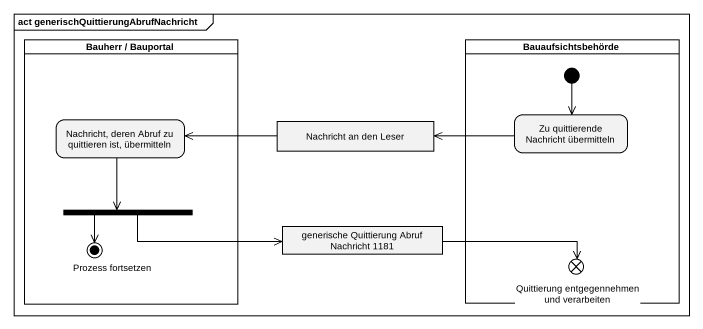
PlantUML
@startuml
mainframe act generischQuittierungAbrufNachricht
hide empty description
state "Bauherr / Bauportal" as Bauherr_Bauportal <<partition>> {
  state "Nachricht, deren Abruf zu quittieren ist, übermitteln" as Nachricht_deren_Abruf_zu
  state fork1 <<fork>>
  state "Prozess fortsetzen" as Prozess_fortsetzen <<end>>
}
state Bauaufsichtsbehörde <<partition>> {
  state "Zu quittierende Nachricht übermitteln" as Zu_quittierende_Nachricht
  state "Quittierung entgegennehmen und verarbeiten" as Quittierung_entgegennehmen <<end>>
  [*] --> Zu_quittierende_Nachricht
}
state "Nachricht an den Leser" as Nachricht_an_den_Leser <<object>>
state "generische Quittierung Abruf Nachricht 1181" as generische_Quittierung <<object>>
Nachricht_deren_Abruf_zu --> fork1
Nachricht_an_den_Leser -left-> Nachricht_deren_Abruf_zu
Zu_quittierende_Nachricht -left-> Nachricht_an_den_Leser
fork1 -right-> generische_Quittierung
fork1 --> Prozess_fortsetzen
generische_Quittierung -right-> Quittierung_entgegennehmen
@enduml
